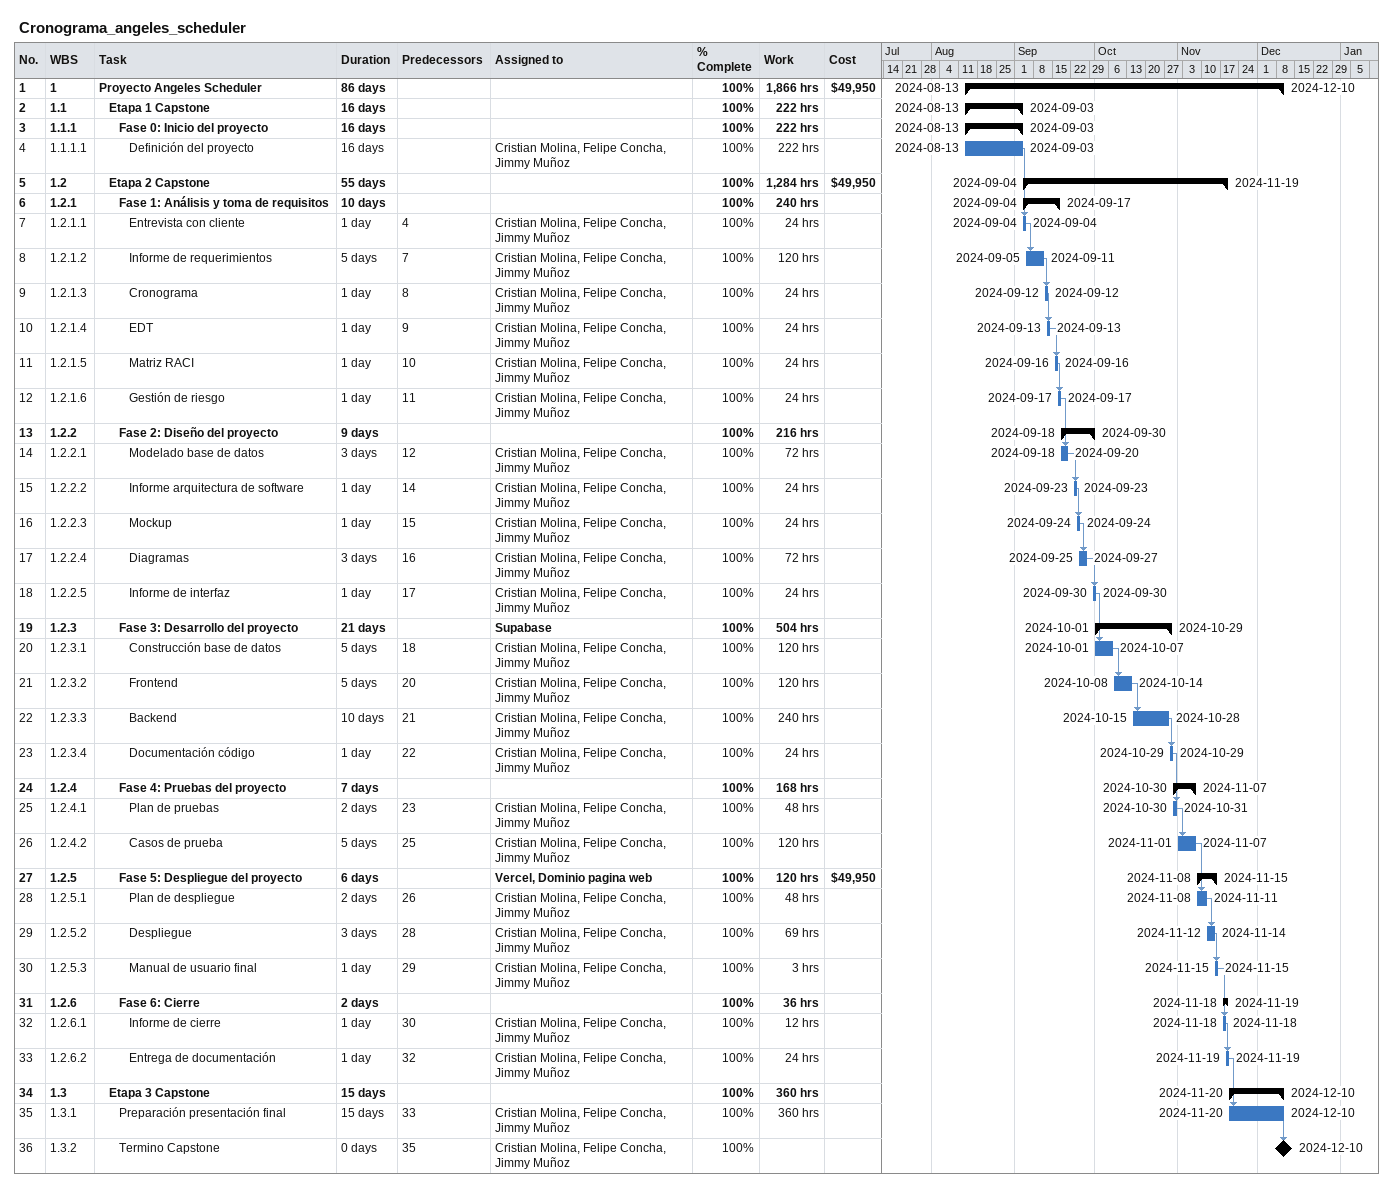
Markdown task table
Cronograma_angeles_scheduler

| ID | WBS | Task | Duration | Start | Finish | Predecessors | Resources | % complete | Work (h) | Cost ($) |
|---|---|---|---|---|---|---|---|---|---|---|
| 1 | 1 | **Proyecto Angeles Scheduler** | 86d | 2024-08-13 | 2024-12-10 |  |  | 100 | 1866 | 49950 |
| 2 | 1.1 | **Etapa 1 Capstone** | 16d | 2024-08-13 | 2024-09-03 |  |  | 100 | 222 |  |
| 3 | 1.1.1 | **Fase 0: Inicio del proyecto** | 16d | 2024-08-13 | 2024-09-03 |  |  | 100 | 222 |  |
| 4 | 1.1.1.1 | Definición del proyecto | 16d | 2024-08-13 | 2024-09-03 |  | Cristian Molina, Felipe Concha, Jimmy Muñoz | 100 | 222 |  |
| 5 | 1.2 | **Etapa 2 Capstone** | 55d | 2024-09-04 | 2024-11-19 |  |  | 100 | 1284 | 49950 |
| 6 | 1.2.1 | **Fase 1: Análisis y toma de requisitos** | 10d | 2024-09-04 | 2024-09-17 |  |  | 100 | 240 |  |
| 7 | 1.2.1.1 | Entrevista con cliente | 1d | 2024-09-04 | 2024-09-04 | 4 | Cristian Molina, Felipe Concha, Jimmy Muñoz | 100 | 24 |  |
| 8 | 1.2.1.2 | Informe de requerimientos | 5d | 2024-09-05 | 2024-09-11 | 7 | Cristian Molina, Felipe Concha, Jimmy Muñoz | 100 | 120 |  |
| 9 | 1.2.1.3 | Cronograma | 1d | 2024-09-12 | 2024-09-12 | 8 | Cristian Molina, Felipe Concha, Jimmy Muñoz | 100 | 24 |  |
| 10 | 1.2.1.4 | EDT | 1d | 2024-09-13 | 2024-09-13 | 9 | Cristian Molina, Felipe Concha, Jimmy Muñoz | 100 | 24 |  |
| 11 | 1.2.1.5 | Matriz RACI | 1d | 2024-09-16 | 2024-09-16 | 10 | Cristian Molina, Felipe Concha, Jimmy Muñoz | 100 | 24 |  |
| 12 | 1.2.1.6 | Gestión de riesgo | 1d | 2024-09-17 | 2024-09-17 | 11 | Cristian Molina, Felipe Concha, Jimmy Muñoz | 100 | 24 |  |
| 13 | 1.2.2 | **Fase 2: Diseño del proyecto** | 9d | 2024-09-18 | 2024-09-30 |  |  | 100 | 216 |  |
| 14 | 1.2.2.1 | Modelado base de datos | 3d | 2024-09-18 | 2024-09-20 | 12 | Cristian Molina, Felipe Concha, Jimmy Muñoz | 100 | 72 |  |
| 15 | 1.2.2.2 | Informe arquitectura de software | 1d | 2024-09-23 | 2024-09-23 | 14 | Cristian Molina, Felipe Concha, Jimmy Muñoz | 100 | 24 |  |
| 16 | 1.2.2.3 | Mockup | 1d | 2024-09-24 | 2024-09-24 | 15 | Cristian Molina, Felipe Concha, Jimmy Muñoz | 100 | 24 |  |
| 17 | 1.2.2.4 | Diagramas | 3d | 2024-09-25 | 2024-09-27 | 16 | Cristian Molina, Felipe Concha, Jimmy Muñoz | 100 | 72 |  |
| 18 | 1.2.2.5 | Informe de interfaz | 1d | 2024-09-30 | 2024-09-30 | 17 | Cristian Molina, Felipe Concha, Jimmy Muñoz | 100 | 24 |  |
| 19 | 1.2.3 | **Fase 3: Desarrollo del proyecto** | 21d | 2024-10-01 | 2024-10-29 |  | Supabase | 100 | 504 |  |
| 20 | 1.2.3.1 | Construcción base de datos | 5d | 2024-10-01 | 2024-10-07 | 18 | Cristian Molina, Felipe Concha, Jimmy Muñoz | 100 | 120 |  |
| 21 | 1.2.3.2 | Frontend | 5d | 2024-10-08 | 2024-10-14 | 20 | Cristian Molina, Felipe Concha, Jimmy Muñoz | 100 | 120 |  |
| 22 | 1.2.3.3 | Backend | 10d | 2024-10-15 | 2024-10-28 | 21 | Cristian Molina, Felipe Concha, Jimmy Muñoz | 100 | 240 |  |
| 23 | 1.2.3.4 | Documentación código | 1d | 2024-10-29 | 2024-10-29 | 22 | Cristian Molina, Felipe Concha, Jimmy Muñoz | 100 | 24 |  |
| 24 | 1.2.4 | **Fase 4: Pruebas del proyecto** | 7d | 2024-10-30 | 2024-11-07 |  |  | 100 | 168 |  |
| 25 | 1.2.4.1 | Plan de pruebas | 2d | 2024-10-30 | 2024-10-31 | 23 | Cristian Molina, Felipe Concha, Jimmy Muñoz | 100 | 48 |  |
| 26 | 1.2.4.2 | Casos de prueba | 5d | 2024-11-01 | 2024-11-07 | 25 | Cristian Molina, Felipe Concha, Jimmy Muñoz | 100 | 120 |  |
| 27 | 1.2.5 | **Fase 5: Despliegue del proyecto** | 6d | 2024-11-08 | 2024-11-15 |  | Vercel, Dominio pagina web | 100 | 120 | 49950 |
| 28 | 1.2.5.1 | Plan de despliegue | 2d | 2024-11-08 | 2024-11-11 | 26 | Cristian Molina, Felipe Concha, Jimmy Muñoz | 100 | 48 |  |
| 29 | 1.2.5.2 | Despliegue | 3d | 2024-11-12 | 2024-11-14 | 28 | Cristian Molina, Felipe Concha, Jimmy Muñoz | 100 | 69 |  |
| 30 | 1.2.5.3 | Manual de usuario final | 1d | 2024-11-15 | 2024-11-15 | 29 | Cristian Molina, Felipe Concha, Jimmy Muñoz | 100 | 3 |  |
| 31 | 1.2.6 | **Fase 6: Cierre** | 2d | 2024-11-18 | 2024-11-19 |  |  | 100 | 36 |  |
| 32 | 1.2.6.1 | Informe de cierre | 1d | 2024-11-18 | 2024-11-18 | 30 | Cristian Molina, Felipe Concha, Jimmy Muñoz | 100 | 12 |  |
| 33 | 1.2.6.2 | Entrega de documentación | 1d | 2024-11-19 | 2024-11-19 | 32 | Cristian Molina, Felipe Concha, Jimmy Muñoz | 100 | 24 |  |
| 34 | 1.3 | **Etapa 3 Capstone** | 15d | 2024-11-20 | 2024-12-10 |  |  | 100 | 360 |  |
| 35 | 1.3.1 | Preparación presentación final | 15d | 2024-11-20 | 2024-12-10 | 33 | Cristian Molina, Felipe Concha, Jimmy Muñoz | 100 | 360 |  |
| 36 | 1.3.2 | Termino Capstone | 0d | 2024-12-10 | 2024-12-10 | 35 | Cristian Molina, Felipe Concha, Jimmy Muñoz | 100 |  |  |
